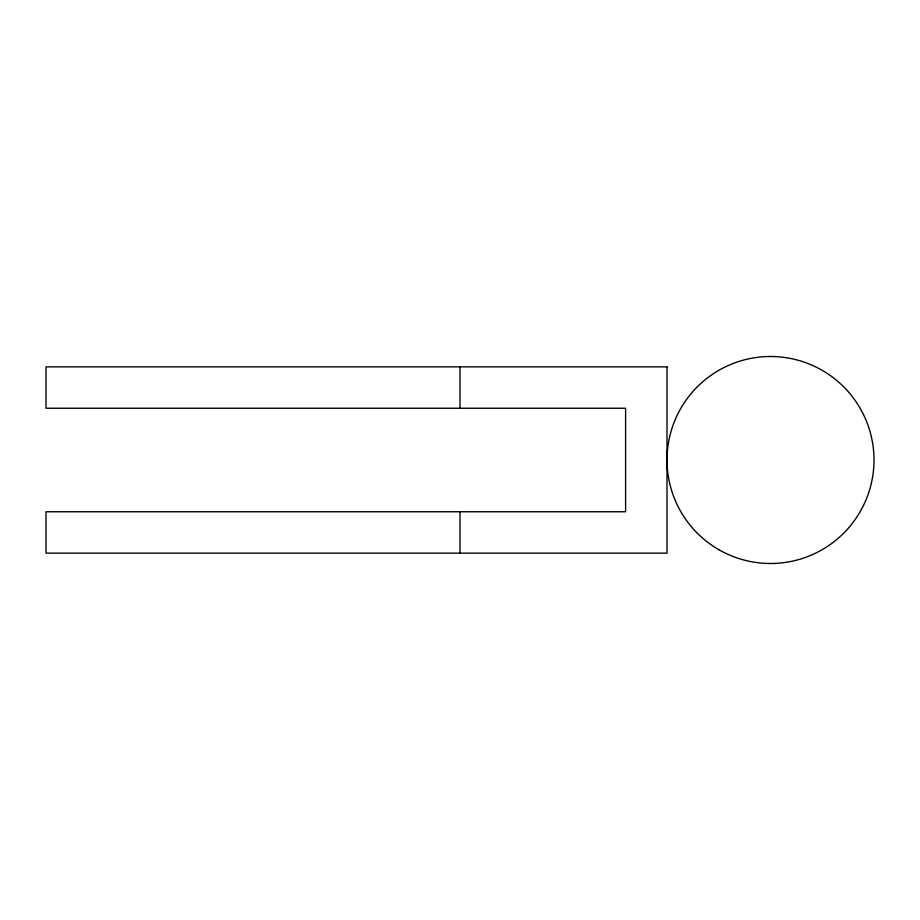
<?xml version="1.0" encoding="UTF-8"?>
<svg xmlns="http://www.w3.org/2000/svg" width="920" height="920" viewBox="0 0 920 920"><rect width="100%" height="100%" fill="white"/><g stroke="black" fill="none" stroke-linecap="round" stroke-linejoin="round"><path stroke-width="1.38" d="M460 366.85L460 408.25M460 511.75L460 553.15M667 366.85L46 366.85L46 408.25L625.6 408.25L625.6 511.75L46 511.75L46 553.15L667 553.15L667 366.85M718.75 549.631A103.5 103.5 0 0 0 874 460A103.5 103.5 0 0 0 718.75 370.369A103.5 103.5 0 0 0 718.75 549.631"/></g></svg>
